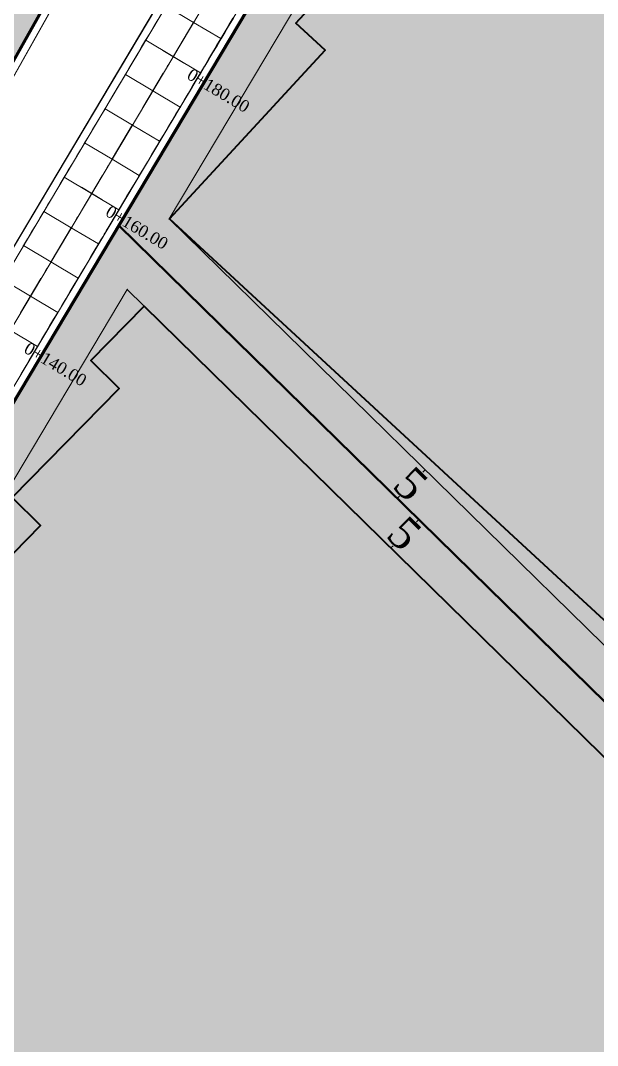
# Model space of a CAD drawing. Header units: metres. Extents: x 478603 to 489313, y 4282657 to 4289463.
# Drawn here: x 479888 to 479960.4, y 4286771.3 to 4286900 of the extents above; entities that cross this region are included whole.
import ezdxf

# ---------------------------------------------------------------- set-up
doc = ezdxf.new("R2010")
doc.units = ezdxf.units.M
for name, color, linetype, lineweight in [('102', 18, 'Continuous', 50), ('ADAKENARI', 18, 'Continuous', 0), ('EKS_5', 5, 'Continuous', 0), ('EKSENLER', 3, 'Continuous', 0), ('HDA_5', 30, 'Continuous', 0), ('HDO_5', 30, 'Continuous', 0), ('KALDIRIM', 11, 'Continuous', 0), ('KDA_5', 150, 'Continuous', 20), ('KDO_5', 150, 'Continuous', 20), ('KYA_5', 1, 'Continuous', 20), ('KYO_5', 1, 'Continuous', 20), ('PARSEL_ALAN', 254, 'Continuous', 0), ('PARSEL_SERA_ALAN', 9, 'Continuous', 40), ('PL_ALİNMAN', 1, 'Continuous', 0), ('PL_ENKESIT', 1, 'Continuous', 0), ('PL_KM', 4, 'Continuous', 0), ('PL_KMYAZI', 30, 'Continuous', 0), ('REFUJ', 63, 'Continuous', 0), ('REVIZE_ONERI_KAM_SNR', 9, 'Continuous', 0), ('ROL_CEPHE', 1, 'Continuous', 0), ('SEV_KYA_HDA', 3, 'Continuous', 0), ('SEV_KYO_HDO', 3, 'Continuous', 0), ('SEV_YKA_KDA', 3, 'Continuous', 0), ('SEV_YKO_KDO', 3, 'Continuous', 0), ('SNR_PLANONAMAA', 233, 'Continuous', 0), ('SNR_YAPIYAK', 18, 'Continuous', 0), ('YKA_5', 33, 'Continuous', 0), ('YKO_5', 33, 'Continuous', 0)]:
    doc.layers.add(name, color=color, linetype=linetype, lineweight=lineweight)
doc.styles.get("Standard").update_dxf_attribs({"font": 'times.ttf'})

msp = doc.modelspace()

# ---------------------------------------------------------------- hatches: boundary and pattern name
at = {"layer": 'PARSEL_ALAN'}
for points in [[(479971.14, 4286804.88), (479900.35, 4286874.28), (480024.64, 4287082.97), (480032.45, 4287096.08), (480142.65, 4286990.6)], [(480078.31, 4286699.84), (479971.14, 4286804.88), (479900.35, 4286874.28), (479861.07, 4286808.34), (479812.84, 4286763.21), (479817.49, 4286745.78), (479905.1, 4286638.58), (479912.78, 4286632.57), (479936.62, 4286621.26), (479964.91, 4286615.63), (479987.52, 4286620.31), (480010.84, 4286629.89), (480018.86, 4286635.46)]]:
    msp.add_hatch(color=256, dxfattribs=at).paths.add_polyline_path(points)
at = {"layer": 'PARSEL_SERA_ALAN'}
for points in [[(479913.21, 4286882.18), (479926.24, 4286896.29), (479922.56, 4286899.68), (479935.59, 4286913.78), (479931.92, 4286917.17), (479951.46, 4286938.33), (479947.78, 4286941.73), (479960.81, 4286955.83), (479957.14, 4286959.22), (479976.67, 4286980.38), (479973, 4286983.77), (479986.03, 4286997.88), (479982.35, 4287001.27), (480001.89, 4287022.43), (479998.22, 4287025.82), (480011.25, 4287039.93), (480007.57, 4287043.32), (480027.11, 4287064.48), (480023.44, 4287067.87), (480036.46, 4287081.97), (480135.64, 4286990.39), (479972.82, 4286814.07), (479958.12, 4286827.64), (479906.7, 4286875.13)], [(480071.34, 4286699.66), (480010.86, 4286637.96), (480007.29, 4286641.46), (480000.57, 4286634.61), (479997, 4286638.11), (479990.28, 4286631.25), (479986.71, 4286634.75), (479979.99, 4286627.89), (479976.42, 4286631.39), (479969.7, 4286624.54), (479962.56, 4286631.54), (479955.84, 4286624.68), (479945.13, 4286635.18), (479938.41, 4286628.33), (479920.55, 4286645.83), (479913.83, 4286638.97), (479903.12, 4286649.47), (479909.84, 4286656.33), (479845.57, 4286719.33), (479852.29, 4286726.18), (479820.15, 4286757.68), (479880.63, 4286819.38), (479877.06, 4286822.88), (479890.5, 4286836.6), (479886.93, 4286840.1), (479900.37, 4286853.81), (479896.8, 4286857.31), (479903.52, 4286864.16)]]:
    msp.add_hatch(color=256, dxfattribs=at).paths.add_polyline_path(points)
at = {"layer": 'REVIZE_ONERI_KAM_SNR'}
msp.add_hatch(color=256, dxfattribs=at).paths.add_polyline_path([(480391.37, 4287736.67), (479958.38, 4287021.55), (479846.66, 4286823.22), (479817.89, 4286807.32), (479678.54, 4286593.14), (479667.02, 4286563.36), (479171.87, 4285664.49), (479060.05, 4285423.5), (478955.18, 4285211.94), (478971.57, 4285181.44), (478973.58, 4285138.06), (478896.83, 4284994.41), (478884.26, 4284953.22), (478871.38, 4284822.15), (478829.64, 4284818.29), (478829.64, 4284859.4), (478806.79, 4284865.48), (478716.87, 4284674.35), (478705.55, 4284645.23), (478602.86, 4284697.15), (478665.09, 4284834.56), (478661.84, 4284859.59), (478721.27, 4284982.03), (478734.09, 4284989.86), (478857.78, 4285241.35), (478838.86, 4285277.85), (478831.67, 4285382.6), (478866.61, 4285387.39), (478882.65, 4285289.09), (479341.44, 4286225.89), (479492.42, 4286515.34), (479668.69, 4286852.71), (479834.72, 4287134.36), (480316.15, 4287820.51), (480353.75, 4287856.55), (480321.39, 4287969.42), (480358.64, 4287985.06), (480384.47, 4287906.35), (480463.86, 4288018.44), (480598.66, 4288207.44), (480775.09, 4288481.28), (480856.22, 4288581.77), (481195.87, 4289025.92), (481277.92, 4288967.09), (481191.32, 4288856.62), (480684.78, 4288177.97), (480420.91, 4287781.11), (480447.15, 4287667.53), (480456.56, 4287584.46), (480422.31, 4287581.55), (480417.61, 4287623.09), (480404.49, 4287679.88)])

# ---------------------------------------------------------------- linework, layer by layer
at = {"layer": '102'}
msp.add_line((479971.14, 4286804.88, 942.48), (479900.35, 4286874.28, 938.92), dxfattribs=at)
at = {"layer": 'ADAKENARI', "lineweight": 200}
for p, q in [((479861.07, 4286808.34), (480032.45, 4287096.08)), ((479958.38, 4287021.55), (479846.66, 4286823.22))]:
    msp.add_line(p, q, dxfattribs=at)
at = {"layer": 'EKS_5'}
for p in [(479909.71, 4286899.78, 940.19), (479907.15, 4286895.48, 939.94), (479904.6, 4286891.19, 939.7), (479902.04, 4286886.89, 939.45), (479899.48, 4286882.59, 939.21), (479896.92, 4286878.3, 938.96), (479894.36, 4286874, 938.72), (479891.8, 4286869.71, 938.52), (479889.24, 4286865.41, 938.38)]:
    msp.add_point(p, dxfattribs=at)
at = {"layer": 'EKSENLER'}
msp.add_line((480029.26, 4287100.49), (479857.3, 4286811.77), dxfattribs=at)
at = {"layer": 'HDA_5'}
msp.add_polyline3d([(479899.99, 4286875.65, 938.83), (479900.35, 4286876.26, 938.83), (479900.86, 4286877.11, 938.88), (479901.37, 4286877.97, 938.93), (479901.89, 4286878.83, 938.98), (479902.4, 4286879.69, 939.03), (479902.91, 4286880.55, 939.08), (479903.42, 4286881.41, 939.13), (479903.93, 4286882.27, 939.18), (479904.44, 4286883.13, 939.23), (479904.96, 4286883.99, 939.27), (479905.47, 4286884.85, 939.32), (479905.98, 4286885.71, 939.37), (479906.49, 4286886.57, 939.42), (479907, 4286887.42, 939.47), (479907.51, 4286888.28, 939.52), (479908.03, 4286889.14, 939.57), (479908.54, 4286890, 939.62), (479909.05, 4286890.86, 939.67), (479909.56, 4286891.72, 939.72), (479910.07, 4286892.58, 939.77), (479910.59, 4286893.44, 939.82), (479911.1, 4286894.3, 939.86), (479911.61, 4286895.16, 939.91), (479912.12, 4286896.02, 939.96), (479912.63, 4286896.87, 940.01), (479913.14, 4286897.73, 940.06), (479913.66, 4286898.59, 940.11), (479914.17, 4286899.45, 940.16), (479914.68, 4286900.31, 940.21)], dxfattribs=at)
for p in [(479913.14, 4286897.73, 940.06), (479910.59, 4286893.44, 939.82), (479908.03, 4286889.14, 939.57), (479905.47, 4286884.85, 939.32), (479902.91, 4286880.55, 939.08), (479900.35, 4286876.26, 938.83)]:
    msp.add_point(p, dxfattribs=at)
at = {"layer": 'HDO_5'}
msp.add_polyline3d([(479902.46, 4286895.43, 939.76), (479903.71, 4286897.53, 939.81), (479906.27, 4286901.83, 940.06), (479907.58, 4286904.03, 940.26)], dxfattribs=at)
msp.add_point((479903.71, 4286897.53, 939.81), dxfattribs=at)
at = {"layer": 'KALDIRIM'}
for p, q in [((479854.18, 4286814.36), (480371.62, 4287683.12)), ((480032.7, 4287098.44), (479860.41, 4286809.19))]:
    msp.add_line(p, q, dxfattribs=at)
at = {"layer": 'KDA_5'}
msp.add_polyline3d([(479887.56, 4286854.77, 937.89), (479888.07, 4286855.63, 937.89), (479888.58, 4286856.49, 937.89), (479889.1, 4286857.35, 937.88), (479889.61, 4286858.21, 937.88), (479890.12, 4286859.07, 937.88), (479890.63, 4286859.93, 937.9), (479891.14, 4286860.79, 937.93), (479891.66, 4286861.65, 937.95), (479892.17, 4286862.51, 937.98), (479892.68, 4286863.37, 938), (479893.19, 4286864.22, 938.04), (479893.69, 4286865.07, 938.07), (479894.2, 4286865.93, 938.1), (479894.71, 4286866.79, 938.13), (479895.24, 4286867.66, 938.16), (479895.77, 4286868.56, 938.22), (479896.31, 4286869.47, 938.29), (479896.85, 4286870.37, 938.35), (479897.36, 4286871.23, 938.4), (479897.79, 4286871.96, 938.45), (479898.09, 4286872.46, 938.53), (479898.31, 4286872.84, 938.59), (479898.51, 4286873.18, 938.64), (479898.7, 4286873.49, 938.69), (479898.88, 4286873.81, 938.74)], dxfattribs=at)
for p in [(479897.79, 4286871.96, 938.45), (479895.24, 4286867.66, 938.16), (479892.68, 4286863.37, 938), (479890.12, 4286859.07, 937.88)]:
    msp.add_point(p, dxfattribs=at)
at = {"layer": 'KDO_5'}
msp.add_polyline3d([(479887.85, 4286870.9, 937.79), (479888.36, 4286871.75, 937.86), (479888.88, 4286872.61, 937.94), (479889.39, 4286873.47, 938.01), (479889.9, 4286874.33, 938.08), (479890.41, 4286875.19, 938.16), (479890.92, 4286876.05, 938.23), (479891.44, 4286876.91, 938.29), (479891.95, 4286877.77, 938.34), (479892.46, 4286878.63, 938.39), (479892.97, 4286879.49, 938.45), (479893.48, 4286880.35, 938.5), (479893.99, 4286881.21, 938.56), (479894.51, 4286882.07, 938.62), (479895.02, 4286882.93, 938.67), (479895.53, 4286883.79, 938.73), (479896.04, 4286884.64, 938.78), (479896.55, 4286885.49, 938.84), (479897.05, 4286886.34, 938.9), (479897.56, 4286887.19, 938.95), (479898.07, 4286888.05, 939.01), (479898.6, 4286888.94, 939.07), (479899.15, 4286889.87, 939.16), (479899.72, 4286890.81, 939.25), (479900.27, 4286891.74, 939.35), (479900.78, 4286892.59, 939.43), (479901.16, 4286893.23, 939.5), (479901.31, 4286893.49, 939.57), (479901.34, 4286893.53, 939.58), (479901.32, 4286893.5, 939.59), (479901.28, 4286893.44, 939.61), (479901.24, 4286893.37, 939.63)], dxfattribs=at)
for p in [(479901.16, 4286893.23, 939.5), (479898.6, 4286888.94, 939.07), (479896.04, 4286884.64, 938.78), (479893.48, 4286880.35, 938.5), (479890.92, 4286876.05, 938.23), (479888.36, 4286871.75, 937.86)]:
    msp.add_point(p, dxfattribs=at)
at = {"layer": 'KYA_5'}
msp.add_polyline3d([(479898.88, 4286873.81, 938.74), (479899.15, 4286874.25, 938.76), (479899.42, 4286874.7, 938.78), (479899.7, 4286875.17, 938.81), (479900, 4286875.66, 938.83), (479900.35, 4286876.25, 938.86), (479900.81, 4286877.02, 938.91), (479901.32, 4286877.87, 938.97), (479901.85, 4286878.76, 939.03), (479902.39, 4286879.66, 939.1), (479902.92, 4286880.55, 939.16), (479903.43, 4286881.42, 939.21), (479903.95, 4286882.28, 939.26), (479904.46, 4286883.13, 939.31), (479904.96, 4286883.99, 939.36), (479905.48, 4286884.84, 939.41), (479905.99, 4286885.7, 939.5), (479906.5, 4286886.56, 939.58), (479907.02, 4286887.41, 939.66), (479907.53, 4286888.27, 939.74), (479908.05, 4286889.13, 939.83), (479908.56, 4286889.99, 939.9), (479909.08, 4286890.84, 939.97), (479909.59, 4286891.7, 940.05), (479910.1, 4286892.56, 940.12), (479910.62, 4286893.42, 940.2), (479911.13, 4286894.28, 940.25), (479911.64, 4286895.14, 940.31), (479912.15, 4286895.99, 940.36), (479912.67, 4286896.85, 940.42), (479913.18, 4286897.71, 940.47), (479913.69, 4286898.57, 940.54), (479914.21, 4286899.43, 940.61), (479914.72, 4286900.29, 940.67)], dxfattribs=at)
for p in [(479913.18, 4286897.71, 940.47), (479910.62, 4286893.42, 940.2), (479908.05, 4286889.13, 939.83), (479905.48, 4286884.84, 939.41), (479902.92, 4286880.55, 939.16), (479900.35, 4286876.25, 938.86)]:
    msp.add_point(p, dxfattribs=at)
at = {"layer": 'KYO_5'}
msp.add_polyline3d([(479901.24, 4286893.37, 939.63), (479901.73, 4286894.2, 939.68), (479902.22, 4286895.03, 939.74), (479902.71, 4286895.86, 939.79), (479903.2, 4286896.7, 939.84), (479903.7, 4286897.54, 939.9), (479904.21, 4286898.39, 939.95), (479904.72, 4286899.25, 940), (479905.24, 4286900.12, 940.05), (479905.75, 4286900.98, 940.1), (479906.26, 4286901.83, 940.15), (479906.77, 4286902.68, 940.19), (479907.27, 4286903.51, 940.23), (479907.77, 4286904.35, 940.27), (479908.27, 4286905.18, 940.31), (479908.77, 4286906.01, 940.35)], dxfattribs=at)
msp.add_point((479903.7, 4286897.54, 939.9), dxfattribs=at)
at = {"layer": 'PARSEL_ALAN'}
for points in [[(479971.14, 4286804.88, 942.48), (479900.35, 4286874.28, 938.92), (480024.64, 4287082.97, 941.98), (480032.45, 4287096.08, 941.81), (480142.65, 4286990.6, 956.04), (479971.14, 4286804.88, 942.48)], [(479971.14, 4286804.88, 0), (479900.35, 4286874.28, 0), (480024.64, 4287082.97, 0), (480032.45, 4287096.08, 0), (480142.65, 4286990.6, 0), (479971.14, 4286804.88, 0)], [(480078.31, 4286699.84, 949.45), (479971.14, 4286804.88, 942.48), (479900.35, 4286874.28, 938.92), (479861.07, 4286808.34, 940.33), (479812.84, 4286763.21, 942.7), (479817.49, 4286745.78, 943.93), (479905.1, 4286638.58, 951.84), (479912.78, 4286632.57, 952.22), (479936.62, 4286621.26, 953.18), (479964.91, 4286615.63, 953.91), (479987.52, 4286620.31, 953.96), (480010.84, 4286629.89, 953.78), (480018.86, 4286635.46, 953.56), (480078.31, 4286699.84, 949.45)], [(480078.31, 4286699.84, 0), (479971.14, 4286804.88, 0), (479900.35, 4286874.28, 0), (479861.07, 4286808.34, 0), (479812.84, 4286763.21, 0), (479817.49, 4286745.78, 0), (479905.1, 4286638.58, 0), (479912.78, 4286632.57, 0), (479936.62, 4286621.26, 0), (479964.91, 4286615.63, 0), (479987.52, 4286620.31, 0), (480010.84, 4286629.89, 0), (480018.86, 4286635.46, 0), (480078.31, 4286699.84, 0)]]:
    msp.add_polyline3d(points, close=True, dxfattribs=at)
at = {"layer": 'PARSEL_SERA_ALAN'}
for points in [[(480135.64, 4286990.39, 0), (479972.82, 4286814.07, 0), (479958.12, 4286827.64, 0), (479906.7, 4286875.13, 0), (479913.21, 4286882.18, 0), (479913.21, 4286882.18, 0), (479926.24, 4286896.29, 0), (479922.56, 4286899.68, 0), (479935.59, 4286913.78, 0)], [(480135.64, 4286990.39, 0), (479972.82, 4286814.07, 0), (479958.12, 4286827.64, 0), (479906.7, 4286875.13, 0), (479913.21, 4286882.18, 0), (479913.21, 4286882.18, 0), (479926.24, 4286896.29, 0), (479922.56, 4286899.68, 0), (479935.59, 4286913.78, 0)], [(479962.56, 4286631.54, 0), (479955.84, 4286624.68, 0), (479945.13, 4286635.18, 0), (479938.41, 4286628.33, 0), (479920.55, 4286645.83, 0), (479913.83, 4286638.97, 0), (479903.12, 4286649.47, 0), (479909.84, 4286656.33, 0), (479845.57, 4286719.33, 0), (479852.29, 4286726.18, 0), (479820.15, 4286757.68, 0), (479880.63, 4286819.38, 0), (479877.06, 4286822.88, 0), (479890.5, 4286836.6, 0), (479886.93, 4286840.1, 0), (479900.37, 4286853.81, 0), (479896.8, 4286857.31, 0), (479903.52, 4286864.16, 0), (480071.34, 4286699.66, 0)], [(479962.56, 4286631.54, 0), (479955.84, 4286624.68, 0), (479945.13, 4286635.18, 0), (479938.41, 4286628.33, 0), (479920.55, 4286645.83, 0), (479913.83, 4286638.97, 0), (479903.12, 4286649.47, 0), (479909.84, 4286656.33, 0), (479845.57, 4286719.33, 0), (479852.29, 4286726.18, 0), (479820.15, 4286757.68, 0), (479880.63, 4286819.38, 0), (479877.06, 4286822.88, 0), (479890.5, 4286836.6, 0), (479886.93, 4286840.1, 0), (479900.37, 4286853.81, 0), (479896.8, 4286857.31, 0), (479903.52, 4286864.16, 0), (480071.34, 4286699.66, 0)]]:
    msp.add_polyline3d(points, dxfattribs=at)
at = {"layer": 'PL_ALİNMAN'}
for p, q in [((479907.19, 4286895.54), (479909.75, 4286899.84)), ((479906.42, 4286894.25), (479906.68, 4286894.68)), ((479903.35, 4286889.1), (479905.91, 4286893.39)), ((479902.58, 4286887.81), (479902.84, 4286888.24)), ((479899.51, 4286882.65), (479902.07, 4286886.95)), ((479898.75, 4286881.36), (479899, 4286881.79)), ((479895.68, 4286876.21), (479898.24, 4286880.51)), ((479894.91, 4286874.92), (479895.16, 4286875.35)), ((479891.84, 4286869.77), (479894.4, 4286874.06)), ((479891.07, 4286868.48), (479891.33, 4286868.91)), ((479888, 4286863.32), (479890.56, 4286867.62))]:
    msp.add_line(p, q, dxfattribs=at)
at = {"layer": 'PL_ENKESIT'}
for points in [[(479906.26, 4286901.83, 940.15), (479906.27, 4286901.83, 940.06), (479906.28, 4286901.82, 940.11), (479909.71, 4286899.78, 940.19), (479913.14, 4286897.74, 940.11), (479913.14, 4286897.73, 940.06), (479913.18, 4286897.71, 940.47)], [(479903.7, 4286897.54, 939.9), (479903.71, 4286897.53, 939.81), (479903.72, 4286897.53, 939.86), (479907.15, 4286895.48, 939.94), (479910.58, 4286893.44, 939.87), (479910.59, 4286893.44, 939.82), (479910.62, 4286893.42, 940.2)], [(479901.16, 4286893.23, 939.5), (479901.16, 4286893.23, 939.62), (479904.6, 4286891.19, 939.7), (479908.02, 4286889.15, 939.62), (479908.03, 4286889.14, 939.57), (479908.05, 4286889.13, 939.83)], [(479898.6, 4286888.94, 939.07), (479898.6, 4286888.94, 939.37), (479902.04, 4286886.89, 939.45), (479905.46, 4286884.85, 939.37), (479905.47, 4286884.85, 939.32), (479905.48, 4286884.84, 939.41)], [(479896.04, 4286884.64, 938.78), (479896.04, 4286884.64, 939.13), (479899.48, 4286882.59, 939.21), (479902.9, 4286880.56, 939.13), (479902.91, 4286880.55, 939.08), (479902.92, 4286880.55, 939.16)], [(479893.48, 4286880.35, 938.5), (479893.48, 4286880.35, 938.88), (479896.92, 4286878.3, 938.96), (479900.34, 4286876.26, 938.88), (479900.35, 4286876.26, 938.83), (479900.35, 4286876.25, 938.86)], [(479890.92, 4286876.05, 938.23), (479890.93, 4286876.05, 938.64), (479894.36, 4286874, 938.72), (479897.78, 4286871.97, 938.64), (479897.79, 4286871.96, 938.45)], [(479888.36, 4286871.75, 937.86), (479888.37, 4286871.75, 938.44), (479891.8, 4286869.71, 938.52), (479895.22, 4286867.67, 938.44), (479895.24, 4286867.66, 938.16)], [(479885.8, 4286867.46, 937.51), (479885.81, 4286867.46, 938.3), (479889.24, 4286865.41, 938.38), (479892.66, 4286863.37, 938.3), (479892.68, 4286863.37, 938)], [(479883.25, 4286863.16, 937.41), (479883.25, 4286863.16, 938.22), (479886.69, 4286861.12, 938.3), (479890.11, 4286859.08, 938.23), (479890.12, 4286859.07, 937.88)]]:
    msp.add_polyline3d(points, dxfattribs=at)
at = {"layer": 'PL_KM'}
for p, q in [((479908.44, 4286894.71), (479905.87, 4286896.25)), ((479898.21, 4286877.53), (479895.63, 4286879.07))]:
    msp.add_line(p, q, dxfattribs=at)
at = {"layer": 'REFUJ'}
for p, q in [((479853.4, 4286815.01), (480357.77, 4287661.82)), ((479959.25, 4287021.04), (479847.53, 4286822.73))]:
    msp.add_line(p, q, dxfattribs=at)
msp.add_polyline3d([(480357.77, 4287661.82, 0), (479853.4, 4286815.01, 0), (479808.01, 4286775.03, 0), (479806.26, 4286772.94, 0), (479806.02, 4286772.64, 0), (479805.72, 4286772.39, 0), (479805.38, 4286772.2, 0), (479805, 4286772.08, 0), (479804.61, 4286772.03, 0), (479804.22, 4286772.07, 0), (479803.85, 4286772.18, 0), (479803.5, 4286772.36, 0), (479800.27, 4286774.73, 0), (479799.96, 4286774.98, 0), (479799.71, 4286775.28, 0), (479799.52, 4286775.62, 0), (479799.4, 4286776, 0), (479799.36, 4286776.38, 0), (479799.4, 4286776.78, 0), (479799.5, 4286777.15, 0), (479799.68, 4286777.5, 0), (479818.59, 4286806.56, 0), (479847.38, 4286822.48, 0)], dxfattribs=at)
at = {"layer": 'REVIZE_ONERI_KAM_SNR'}
for points in [[(480684.78, 4288177.97, 0), (480420.91, 4287781.11, 0), (480447.15, 4287667.53, 0), (480456.56, 4287584.46, 0), (480422.31, 4287581.55, 0), (480417.61, 4287623.09, 0), (480404.49, 4287679.88, 0), (480391.37, 4287736.67, 0), (479958.38, 4287021.55, 0), (479846.66, 4286823.22, 0), (479817.89, 4286807.32, 0), (479678.54, 4286593.14, 0), (479667.02, 4286563.36, 0), (479667.02, 4286563.36, 0), (479171.87, 4285664.49, 0)], [(480684.78, 4288177.97, 0), (480420.91, 4287781.11, 0), (480447.15, 4287667.53, 0), (480456.56, 4287584.46, 0), (480422.31, 4287581.55, 0), (480417.61, 4287623.09, 0), (480404.49, 4287679.88, 0), (480391.37, 4287736.67, 0), (480391.37, 4287736.67, 0), (479958.38, 4287021.55, 0), (479846.66, 4286823.22, 0), (479817.89, 4286807.32, 0), (479678.54, 4286593.14, 0), (479667.02, 4286563.36, 0), (479171.87, 4285664.49, 0)], [(480684.78, 4288177.97, 0), (480420.91, 4287781.11, 0), (480447.15, 4287667.53, 0), (480456.56, 4287584.46, 0), (480422.31, 4287581.55, 0), (480417.61, 4287623.09, 0), (480404.49, 4287679.88, 0), (480391.37, 4287736.67, 0), (480391.37, 4287736.67, 0), (479958.38, 4287021.55, 0), (479846.66, 4286823.22, 0), (479817.89, 4286807.32, 0), (479678.54, 4286593.14, 0), (479667.02, 4286563.36, 0), (479171.87, 4285664.49, 0)]]:
    msp.add_polyline3d(points, dxfattribs=at)
at = {"layer": 'ROL_CEPHE'}
for p, q in [((479938.81, 4286843.58), (479938.53, 4286843.29)), ((479935.31, 4286840.01), (479935.59, 4286840.29)), ((479938.01, 4286837.35), (479937.73, 4286837.07)), ((479934.51, 4286833.78), (479934.79, 4286834.07))]:
    msp.add_line(p, q, dxfattribs=at)
at = {"layer": 'SEV_KYA_HDA'}
for p, q in [((479913.69, 4286898.57, 940.54), (479913.67, 4286898.58, 940.32)), ((479912.67, 4286896.85, 940.42), (479912.63, 4286896.87, 940.01)), ((479911.64, 4286895.14, 940.31), (479911.63, 4286895.15, 940.11)), ((479910.62, 4286893.42, 940.2), (479910.59, 4286893.44, 939.82)), ((479909.59, 4286891.7, 940.05), (479909.58, 4286891.71, 939.88)), ((479908.56, 4286889.99, 939.9), (479908.54, 4286890, 939.62)), ((479907.53, 4286888.27, 939.74), (479907.52, 4286888.28, 939.63)), ((479906.5, 4286886.56, 939.58), (479906.49, 4286886.57, 939.42)), ((479905.48, 4286884.84, 939.41), (479905.47, 4286884.84, 939.37)), ((479904.45, 4286883.12, 939.31), (479904.44, 4286883.13, 939.23)), ((479903.43, 4286881.41, 939.21), (479903.42, 4286881.41, 939.17)), ((479902.4, 4286879.69, 939.1), (479902.4, 4286879.69, 939.03)), ((479901.38, 4286877.97, 938.98), (479901.38, 4286877.97, 938.95)), ((479900.35, 4286876.25, 938.86), (479900.35, 4286876.26, 938.83))]:
    msp.add_line(p, q, dxfattribs=at)
at = {"layer": 'SEV_KYO_HDO'}
for p, q in [((479904.72, 4286899.26, 940), (479904.73, 4286899.25, 939.96)), ((479903.7, 4286897.54, 939.9), (479903.71, 4286897.53, 939.81)), ((479902.68, 4286895.82, 939.79), (479902.69, 4286895.82, 939.78))]:
    msp.add_line(p, q, dxfattribs=at)
at = {"layer": 'SEV_YKA_KDA'}
for p, q in [((479898.29, 4286872.82, 938.69), (479898.3, 4286872.82, 938.59)), ((479897.27, 4286871.11, 938.6), (479897.27, 4286871.1, 938.5)), ((479896.25, 4286869.39, 938.52), (479896.26, 4286869.38, 938.28)), ((479895.22, 4286867.67, 938.44), (479895.23, 4286867.67, 938.3)), ((479894.2, 4286865.95, 938.38), (479894.21, 4286865.94, 938.1)), ((479893.18, 4286864.23, 938.33), (479893.18, 4286864.23, 938.18)), ((479892.15, 4286862.51, 938.29), (479892.17, 4286862.51, 937.98)), ((479891.13, 4286860.8, 938.26), (479891.14, 4286860.79, 938.09)), ((479890.11, 4286859.08, 938.23), (479890.12, 4286859.07, 937.88)), ((479889.08, 4286857.36, 938.22), (479889.09, 4286857.36, 938.05)), ((479888.06, 4286855.64, 938.22), (479888.07, 4286855.63, 937.89))]:
    msp.add_line(p, q, dxfattribs=at)
at = {"layer": 'SEV_YKO_KDO'}
for p, q in [((479900.65, 4286892.37, 939.57), (479900.65, 4286892.37, 939.49)), ((479899.62, 4286890.65, 939.47), (479899.62, 4286890.66, 939.24)), ((479898.6, 4286888.94, 939.37), (479898.6, 4286888.94, 939.22)), ((479897.58, 4286887.22, 939.28), (479897.58, 4286887.22, 938.95)), ((479896.55, 4286885.5, 939.18), (479896.55, 4286885.5, 939.01)), ((479895.53, 4286883.78, 939.08), (479895.53, 4286883.78, 938.73)), ((479894.51, 4286882.06, 938.98), (479894.51, 4286882.06, 938.8)), ((479893.48, 4286880.35, 938.88), (479893.48, 4286880.35, 938.5)), ((479892.46, 4286878.63, 938.78), (479892.46, 4286878.63, 938.59)), ((479891.44, 4286876.91, 938.69), (479891.44, 4286876.91, 938.29)), ((479890.41, 4286875.19, 938.6), (479890.41, 4286875.19, 938.38)), ((479889.39, 4286873.47, 938.52), (479889.39, 4286873.47, 938.01)), ((479888.37, 4286871.75, 938.44), (479888.37, 4286871.75, 938.15))]:
    msp.add_line(p, q, dxfattribs=at)
at = {"layer": 'SNR_PLANONAMAA'}
msp.add_line((479847.54, 4286822.76, 942.48), (479959.27, 4287021.09, 942.48), dxfattribs=at)
at = {"layer": 'SNR_YAPIYAK'}
for p, q in [((479906.65, 4286875.1, 942.48), (480028.94, 4287080.41, 942.48)), ((479970.96, 4286812.06, 942.48), (479906.65, 4286875.1, 942.48)), ((479901.39, 4286866.26, 942.7), (479865, 4286805.17, 942.7)), ((479967.64, 4286801.31, 942.7), (479901.39, 4286866.26, 942.7))]:
    msp.add_line(p, q, dxfattribs=at)
for p in [(479906.65, 4286875.1, 938.92), (479906.65, 4286875.1, 938.92), (479901.39, 4286866.26, 938.92), (479901.39, 4286866.26, 938.92)]:
    msp.add_point(p, dxfattribs=at)
at = {"layer": 'YKA_5'}
msp.add_polyline3d([(479887.55, 4286854.78, 938.21), (479888.06, 4286855.64, 938.22), (479888.57, 4286856.5, 938.22), (479889.08, 4286857.36, 938.22), (479889.59, 4286858.22, 938.22), (479890.11, 4286859.08, 938.23), (479890.62, 4286859.94, 938.24), (479891.13, 4286860.8, 938.26), (479891.64, 4286861.66, 938.27), (479892.15, 4286862.52, 938.29), (479892.66, 4286863.37, 938.3), (479893.17, 4286864.23, 938.33), (479893.68, 4286865.08, 938.36), (479894.19, 4286865.94, 938.38), (479894.7, 4286866.8, 938.41), (479895.22, 4286867.67, 938.44), (479895.76, 4286868.57, 938.48), (479896.3, 4286869.47, 938.52), (479896.83, 4286870.37, 938.56), (479897.34, 4286871.22, 938.6), (479897.78, 4286871.97, 938.64), (479898.1, 4286872.5, 938.67), (479898.35, 4286872.91, 938.69), (479898.56, 4286873.28, 938.71), (479898.75, 4286873.59, 938.73), (479898.88, 4286873.81, 938.74), (479898.9, 4286873.85, 938.74), (479898.88, 4286873.8, 938.74), (479898.84, 4286873.74, 938.74), (479898.82, 4286873.71, 938.74), (479898.88, 4286873.81, 938.74), (479899.07, 4286874.13, 938.76), (479899.34, 4286874.57, 938.79), (479899.64, 4286875.08, 938.82), (479899.96, 4286875.63, 938.85), (479900.34, 4286876.26, 938.88), (479900.81, 4286877.04, 938.93), (479901.32, 4286877.9, 938.98), (479901.84, 4286878.78, 939.03), (479902.37, 4286879.67, 939.08), (479902.9, 4286880.56, 939.13), (479903.42, 4286881.43, 939.18), (479903.93, 4286882.28, 939.23), (479904.44, 4286883.14, 939.28), (479904.95, 4286884, 939.32), (479905.46, 4286884.85, 939.37), (479905.97, 4286885.71, 939.42), (479906.48, 4286886.57, 939.47), (479906.99, 4286887.43, 939.52), (479907.51, 4286888.29, 939.57), (479908.02, 4286889.15, 939.62), (479908.53, 4286890.01, 939.67), (479909.04, 4286890.87, 939.72), (479909.55, 4286891.72, 939.77), (479910.06, 4286892.58, 939.82), (479910.58, 4286893.44, 939.87), (479911.09, 4286894.3, 939.91), (479911.6, 4286895.16, 939.96), (479912.11, 4286896.02, 940.01), (479912.62, 4286896.88, 940.06), (479913.14, 4286897.74, 940.11), (479913.65, 4286898.6, 940.16), (479914.16, 4286899.46, 940.21), (479914.67, 4286900.32, 940.26)], dxfattribs=at)
for p in [(479913.14, 4286897.74, 940.11), (479910.58, 4286893.44, 939.87), (479908.02, 4286889.15, 939.62), (479905.46, 4286884.85, 939.37), (479902.9, 4286880.56, 939.13), (479900.34, 4286876.26, 938.88), (479897.78, 4286871.97, 938.64), (479895.22, 4286867.67, 938.44), (479892.66, 4286863.37, 938.3), (479890.11, 4286859.08, 938.23)]:
    msp.add_point(p, dxfattribs=at)
at = {"layer": 'YKO_5'}
msp.add_polyline3d([(479887.85, 4286870.89, 938.41), (479888.37, 4286871.75, 938.44), (479888.88, 4286872.61, 938.48), (479889.39, 4286873.47, 938.52), (479889.9, 4286874.33, 938.56), (479890.41, 4286875.19, 938.6), (479890.93, 4286876.05, 938.64), (479891.44, 4286876.91, 938.69), (479891.95, 4286877.77, 938.74), (479892.46, 4286878.63, 938.78), (479892.97, 4286879.49, 938.83), (479893.48, 4286880.35, 938.88), (479894, 4286881.21, 938.93), (479894.51, 4286882.07, 938.98), (479895.02, 4286882.93, 939.03), (479895.53, 4286883.78, 939.08), (479896.04, 4286884.64, 939.13), (479896.55, 4286885.49, 939.18), (479897.05, 4286886.34, 939.22), (479897.56, 4286887.19, 939.27), (479898.07, 4286888.05, 939.32), (479898.6, 4286888.94, 939.37), (479899.15, 4286889.87, 939.43), (479899.72, 4286890.81, 939.48), (479900.27, 4286891.74, 939.53), (479900.78, 4286892.59, 939.58), (479901.16, 4286893.23, 939.62), (479901.31, 4286893.49, 939.62), (479901.34, 4286893.54, 939.62), (479901.32, 4286893.51, 939.62), (479901.29, 4286893.44, 939.63), (479901.24, 4286893.37, 939.63), (479901.19, 4286893.28, 939.63), (479901.13, 4286893.19, 939.63), (479901.1, 4286893.13, 939.63), (479901.11, 4286893.14, 939.63), (479901.24, 4286893.37, 939.63), (479901.61, 4286893.98, 939.66), (479902.1, 4286894.81, 939.71), (479902.63, 4286895.71, 939.76), (479903.18, 4286896.62, 939.81), (479903.72, 4286897.53, 939.86), (479904.24, 4286898.4, 939.91), (479904.75, 4286899.25, 939.96), (479905.25, 4286900.1, 940.01)], dxfattribs=at)
for p in [(479903.72, 4286897.53, 939.86), (479901.16, 4286893.23, 939.62), (479898.6, 4286888.94, 939.37), (479896.04, 4286884.64, 939.13), (479893.48, 4286880.35, 938.88), (479890.93, 4286876.05, 938.64), (479888.37, 4286871.75, 938.44)]:
    msp.add_point(p, dxfattribs=at)

# ---------------------------------------------------------------- texts
at = {"layer": 'PL_KMYAZI'}
for s, p in [('0+180.00', (479908.75, 4286892.79)), ('0+160.00', (479898.52, 4286875.6)), ('0+140.00', (479888.28, 4286858.42))]:
    msp.add_text(s, height=1.5, rotation=329.2217, dxfattribs=at).set_placement(p)
at = {"layer": 'ROL_CEPHE'}
for p in [(479934.53, 4286841.47), (479933.73, 4286835.25)]:
    msp.add_text('5', height=4, rotation=315.5729, dxfattribs=at).set_placement(p)

doc.saveas('drawing.dxf')
